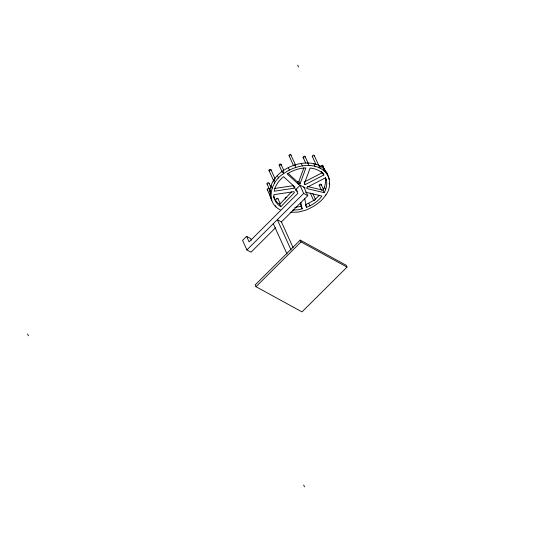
<?xml version="1.0" encoding="UTF-8"?>
<svg xmlns="http://www.w3.org/2000/svg" width="552" height="552" viewBox="0 0 552 552"><rect width="100%" height="100%" fill="white"/><g stroke="black" fill="none" stroke-linecap="round" stroke-linejoin="round"><path stroke-width="0.83" d="M290.152 212.313L298.163 212.092L304.856 210.478C313.053 207.283 320.905 202.536 325.818 195.028L325.908 194.884M314.274 155.94L314.295 155.733A1.063 0.745 -24.4 0 0 313.246 155.202L312.384 155.802A1.063 0.745 -24.4 0 0 312.811 156.768M271.708 200.535C262.359 177.371 293.816 159.038 313.805 163.702C327.75 166.035 334.312 183.961 325.818 195.028M280.306 209.843C264.649 202.391 271.135 180.946 283.569 173.68C295.941 164.544 317.593 160.556 327.702 174.901M324.162 192.669L323.03 190.178L324.507 187.245L325.604 182.45L325.363 177.861C327.902 182.464 326.632 188.287 324.162 192.669L306.808 188.542L306.94 187.369L325.514 177.799L326.494 180.352M321.05 166.621A1.063 0.745 -24.4 0 1 320.933 165.869L322.264 165.186A1.063 0.745 -24.4 0 1 322.865 165.89L322.658 166.304M300.019 183.892L305.891 167.932C299.267 168.112 292.726 170.347 287.219 174.004L298.57 184.382L300.019 183.892L298.887 181.401L303.883 167.836M294.23 188.177L294.94 187.087L283.549 176.668C279.057 180.373 275.227 185.382 274.199 191.22L294.23 188.177L293.257 185.313M319.511 195.208L314.198 200.19L305.394 204.854L306.526 207.352C312.446 204.882 318.173 201.383 321.933 196.077L305.394 192.144M280.851 206.752C276.621 204.35 273.723 199.582 273.882 194.69L293.892 191.647L294.444 192.551L280.851 206.752L279.719 204.261L291.539 191.91M251.436 240.203L250.725 238.63L246.606 236.38L242.576 240.389L246.91 249.925L251.022 252.174L275.6 227.721M246.91 249.925L303.683 193.428L300.026 185.355M293.05 247.551L281.423 221.925L307.802 195.677L303.807 186.873M300.198 240.106L255.183 284.908L256.004 286.723L302.02 311.894L347.035 267.092L346.214 265.277L300.198 240.106L301.026 241.921L347.035 267.092M256.004 286.723L301.026 241.921M304.111 182.077L322.734 172.479M323.865 174.97C320.774 170.609 315.316 168.477 310.12 168.063L304.228 184.064L305.242 184.575L323.865 174.97L323.017 173.107M287.978 173.238L297.445 181.891L298.887 181.401M274.641 180.042L274.551 180.069A1.063 0.745 -24.4 0 0 274.31 180.2M292.532 210.139L298.377 209.76L302.172 208.856L301.04 206.365L294.74 207.428M274.737 188.473L293.098 185.679M267.913 189.95L267.844 189.95A1.063 0.745 -24.4 0 1 267.313 189.032L268.127 188.398A1.063 0.745 -24.4 0 1 269.245 189.053M319.932 185.72L319.311 185.486A1.063 0.745 -24.4 0 1 319.67 184.34L320.684 184.126A1.063 0.745 -24.4 0 1 321.167 184.499L323.444 189.522M269.714 170.899L268.996 170.499A1.063 0.745 -24.4 0 1 269.707 169.388L270.687 169.388A1.063 0.745 -24.4 0 1 270.694 170.492M307.326 186.445L323.03 190.178M279.65 165.586L279.091 164.855A1.063 0.745 -24.4 0 1 280.927 164.172L283.645 170.071M267.444 184.299L267.244 184.202A1.063 0.745 -24.4 0 1 267.347 183.078L267.568 182.926A1.063 0.745 -24.4 0 1 268.582 182.767L268.783 182.864A1.063 0.745 -24.4 0 1 268.969 183.588M295.665 165.358L295.472 165.255A1.063 0.745 -24.4 0 0 294.72 165.269M305.166 187.908L300.219 185.203L295.368 190.026L297.493 191.185M303.683 193.428L307.802 195.677M281.423 221.925L277.311 219.668L291.049 249.959M279.719 204.261L277.263 202.584L274.468 199.12L273.419 196.353M295.451 164.737L290.628 154.574A1.063 0.745 -24.4 0 0 289.207 155.036L289.027 155.657L293.595 165.752M308.023 163.088L305.001 156.457A1.063 0.745 -24.4 0 0 303.635 156.416L303.089 157.196A1.063 0.745 -24.4 0 0 303.807 157.824M297.714 65.191L298.535 66.999M326.529 172.362L327.66 174.853M325.783 171.437L326.915 173.928M328.302 176.964L329.427 179.462M322.865 165.89L326.17 173.011M322.803 166.069L325.087 171.092M323.458 168.56L324.59 171.051M329.13 183.243L329.696 184.492M319.139 165.607L320.263 168.098M321.63 171.644L322.195 172.893M314.254 155.54L319.097 166.221M312.315 156.409L316.123 164.8M313.805 163.702L314.937 166.193M324.507 187.245L325.639 189.736M319.208 185.32L321.485 190.343M307.705 162.937L308.872 165.427M303.117 157.389L305.718 163.13M301.247 163.351L302.379 165.841M312.867 193.662L315.634 199.769M310.252 193.027L313.708 200.659M304.393 182.705L305.242 184.575M294.644 164.924L295.775 167.422M308.782 203.343L309.907 205.841M297.638 181.822L298.77 184.32M297.445 181.891L298.57 184.382M288.268 167.58L289.4 170.071M295.686 188.68L297.818 193.386L249.097 241.873L246.606 236.38M283.604 173.659L282.472 171.161L283.569 173.68M279.133 165.248L282.058 171.706M277.442 175.557L278.574 178.048M270.949 169.685L275.103 178.841M274.668 182.967L268.996 170.499M277.939 198.637L280.223 203.66M270.915 185.693L272.046 188.184M269.01 183.181L270.639 186.769M273.454 196.215L274.02 197.457M267.016 183.892L270.273 191.068M269.707 190.951L270.839 193.441M275.379 205.634L275.945 206.883M267.299 189.633L271.798 199.548M269.976 195.981L271.108 198.472M273.281 223.677L287.019 253.968M303.683 485.001L304.504 486.809M27.6 333.988L28.421 335.795M290.952 154.822L291.035 155.209A1.063 0.745 -24.4 0 1 290.973 155.416M326.57 172.417L328.012 176.219M304.642 198.451L306.526 207.352M300.792 202.363L302.172 208.856M300.35 203.115L301.04 206.365M321.167 184.499L321.202 184.692A1.063 0.745 -24.4 0 1 320.905 185.306M305.097 156.63L305.077 157.044A0.987 0.697 -24.4 0 1 304.966 157.251M276.29 199.79A1.063 0.745 -24.4 0 1 275.959 199.313L275.986 199.106A1.063 0.745 -24.4 0 1 277.987 198.83L277.98 198.858A0.994 0.704 -24.4 0 1 277.966 199.037M289.427 156.085A1.063 0.745 -24.4 0 1 289.096 155.836M318.352 165.848A1.063 0.745 -24.4 0 1 318.601 165.869M281.044 164.33A1.063 0.745 -24.4 0 1 280.657 165.317M282.769 171.437A1.056 0.745 -24.4 0 1 283.521 171.154M273.84 180.773A1.063 0.745 -24.4 0 1 274.096 180.373M314.26 200.611A1.063 0.745 -24.4 0 1 314.461 200.438M285.584 198.92A1.063 0.745 -24.4 0 1 285.225 198.699L285.26 197.913A1.063 0.745 -24.4 0 1 286.867 197.457M321.478 172.217A1.063 0.745 -24.4 0 1 321.243 171.9"/></g></svg>
